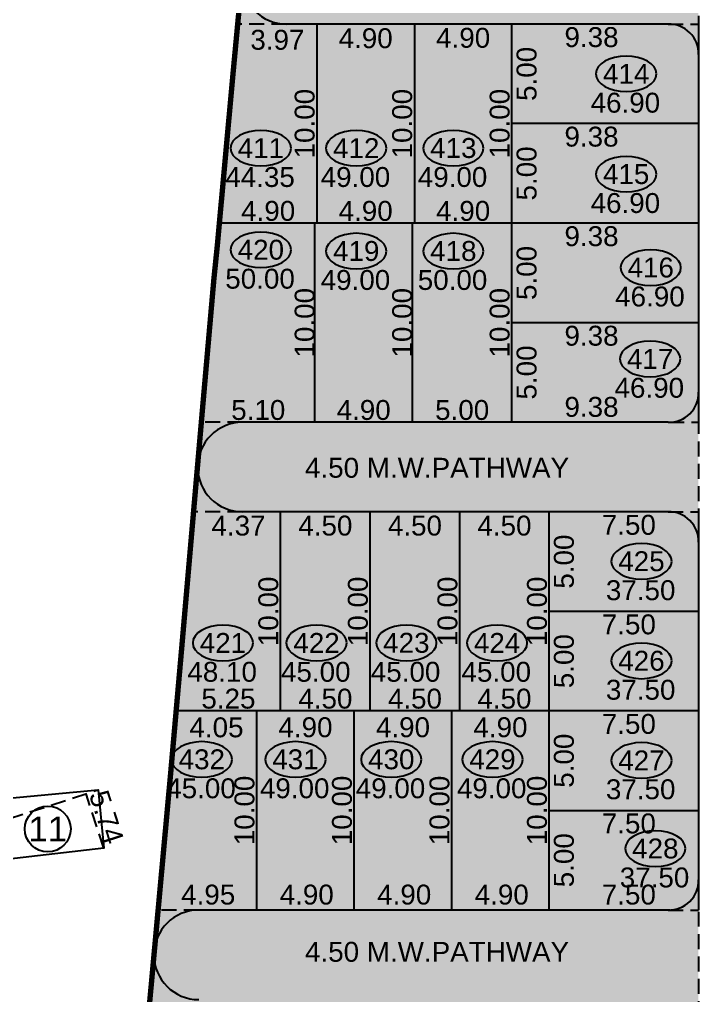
# Model space of a CAD drawing. Header units: millimetres. Extents: x 9625 to 10808, y -1607 to -1252.
# Drawn here: x 10661.51 to 10695.63, y -1523.89 to -1474.87 of the extents above; entities that cross this region are included whole.
import ezdxf

# ---------------------------------------------------------------- set-up
doc = ezdxf.new("R2010")
doc.units = ezdxf.units.MM
doc.header["$LTSCALE"] = 3
doc.header["$MEASUREMENT"] = 0
doc.header["$PDMODE"] = 35
doc.header["$PDSIZE"] = 1
doc.linetypes.add('HIDDEN', pattern=[0.375, 0.25, -0.125])
doc.layers.get('Defpoints').update_dxf_attribs({"linetype": 'HIDDEN'})
for name, color, linetype in [('DIM', 8, 'HIDDEN'), ('DIM1', 8, 'Continuous'), ('PLOT TEXT', 3, 'Continuous'), ('Text', 3, 'Continuous'), ('WALL', 6, 'Continuous')]:
    doc.layers.add(name, color=color, linetype=linetype)
doc.styles.add('ARIAL', font='arial.ttf')
doc.styles.get("Standard").update_dxf_attribs({"font": 'arial.ttf'})
doc.dimstyles.new('ISO-25', dxfattribs={"dimtxt": 1, "dimasz": 1, "dimexe": 0, "dimexo": 0, "dimgap": 0.1, "dimtad": 1, "dimzin": 0, "dimdsep": 46, "dimtxsty": 'Standard', "dimblk": 'NONE', "dimcen": 2.5, "dimse1": 1, "dimse2": 1, "dimclrd": 256, "dimclre": 256, "dimclrt": 3, "dimadec": 0, "dimazin": 0, "dimtfac": 1, "dimtmove": 0, "dimatfit": 3, "dimfxl": 1, "dimarcsym": 0})
doc.dimstyles.get("Standard").update_dxf_attribs({"dimtxt": 1, "dimasz": 0, "dimexe": 0, "dimexo": 0, "dimgap": 0.1, "dimtad": 1, "dimzin": 0, "dimdsep": 46, "dimtxsty": 'Standard', "dimcen": 0, "dimse1": 1, "dimse2": 1, "dimsd1": 1, "dimsd2": 1, "dimclrd": 256, "dimclre": 256, "dimclrt": 3, "dimadec": 0, "dimazin": 0, "dimtfac": 1, "dimtix": 1, "dimtofl": 0, "dimtmove": 2, "dimatfit": 3, "dimfxl": 1, "dimtolj": 1, "dimtzin": 0, "dimlwd": -1, "dimlwe": -1, "dimarcsym": 0})

# ---------------------------------------------------------------- blocks, each defined once
blk = doc.blocks.new('*D1725')
at = {"layer": 'Defpoints', "color": 0}
for p in [(10676.456, -1485.101), (10676.456, -1495.101), (10676.456, -1495.101)]:
    blk.add_point(p, dxfattribs=at)
at = {"layer": 'DIM1', "color": 3, "insert": (10675.846, -1490.101), "char_height": 1, "attachment_point": 5, "rotation": 90}
blk.add_mtext('\\A1;10.00', dxfattribs=at)
blk = doc.blocks.new('*D1715')
at = {"layer": 'Defpoints', "color": 0}
for p in [(10683.231, -1509.601), (10688.131, -1509.601), (10688.131, -1509.601)]:
    blk.add_point(p, dxfattribs=at)
at = {"layer": 'DIM1', "color": 3, "insert": (10685.681, -1510.427), "char_height": 1, "attachment_point": 5}
blk.add_mtext('\\A1;4.90', dxfattribs=at)
blk = doc.blocks.new('*D1714')
at = {"layer": 'Defpoints', "color": 0}
for p in [(10678.331, -1509.601), (10683.231, -1509.601), (10683.231, -1509.601)]:
    blk.add_point(p, dxfattribs=at)
at = {"layer": 'DIM1', "color": 3, "insert": (10680.781, -1510.427), "char_height": 1, "attachment_point": 5}
blk.add_mtext('\\A1;4.90', dxfattribs=at)
blk = doc.blocks.new('*D1713')
at = {"layer": 'Defpoints', "color": 0}
for p in [(10673.431, -1509.601), (10678.331, -1509.601), (10678.331, -1509.601)]:
    blk.add_point(p, dxfattribs=at)
at = {"layer": 'DIM1', "color": 3, "insert": (10675.881, -1510.427), "char_height": 1, "attachment_point": 5}
blk.add_mtext('\\A1;4.90', dxfattribs=at)
blk = doc.blocks.new('*D1712')
at = {"layer": 'Defpoints', "color": 0}
for p in [(10669.386, -1509.601), (10673.431, -1509.601), (10673.431, -1510.986)]:
    blk.add_point(p, dxfattribs=at)
at = {"layer": 'DIM1', "color": 3, "insert": (10671.409, -1510.432), "char_height": 1, "attachment_point": 5}
blk.add_mtext('\\A1;4.05', dxfattribs=at)
blk = doc.blocks.new('*D1711')
at = {"layer": 'Defpoints', "color": 0}
for p in [(10683.631, -1509.601), (10688.131, -1509.601), (10688.131, -1509.601)]:
    blk.add_point(p, dxfattribs=at)
at = {"layer": 'DIM1', "color": 3, "insert": (10685.881, -1508.99), "char_height": 1, "attachment_point": 5}
blk.add_mtext('\\A1;4.50', dxfattribs=at)
blk = doc.blocks.new('*D1710')
at = {"layer": 'Defpoints', "color": 0}
for p in [(10679.131, -1509.601), (10683.631, -1509.601), (10683.631, -1509.601)]:
    blk.add_point(p, dxfattribs=at)
at = {"layer": 'DIM1', "color": 3, "insert": (10681.381, -1508.99), "char_height": 1, "attachment_point": 5}
blk.add_mtext('\\A1;4.50', dxfattribs=at)
blk = doc.blocks.new('*D1709')
at = {"layer": 'Defpoints', "color": 0}
for p in [(10674.631, -1509.601), (10679.131, -1509.601), (10679.131, -1509.601)]:
    blk.add_point(p, dxfattribs=at)
at = {"layer": 'DIM1', "color": 3, "insert": (10676.881, -1508.99), "char_height": 1, "attachment_point": 5}
blk.add_mtext('\\A1;4.50', dxfattribs=at)
blk = doc.blocks.new('*D1708')
at = {"layer": 'Defpoints', "color": 0}
for p in [(10669.386, -1509.601), (10674.631, -1509.601), (10674.631, -1509.601)]:
    blk.add_point(p, dxfattribs=at)
at = {"layer": 'DIM1', "color": 3, "insert": (10672.009, -1508.99), "char_height": 1, "attachment_point": 5}
blk.add_mtext('\\A1;5.25', dxfattribs=at)
blk = doc.blocks.new('*D1698')
at = {"layer": 'Defpoints', "color": 0}
for p in [(10686.256, -1485.101), (10686.256, -1485.101), (10686.256, -1495.101)]:
    blk.add_point(p, dxfattribs=at)
at = {"layer": 'DIM1', "color": 3, "insert": (10685.646, -1490.101), "char_height": 1, "attachment_point": 5, "rotation": 90}
blk.add_mtext('\\A1;10.00', dxfattribs=at)
blk = doc.blocks.new('*D1697')
at = {"layer": 'Defpoints', "color": 0}
for p in [(10686.256, -1475.101), (10686.256, -1475.101), (10686.256, -1485.101)]:
    blk.add_point(p, dxfattribs=at)
at = {"layer": 'DIM1', "color": 3, "insert": (10685.646, -1480.101), "char_height": 1, "attachment_point": 5, "rotation": 90}
blk.add_mtext('\\A1;10.00', dxfattribs=at)
blk = doc.blocks.new('*D1696')
at = {"layer": 'Defpoints', "color": 0}
for p in [(10681.356, -1475.101), (10686.256, -1475.101), (10686.256, -1475.101)]:
    blk.add_point(p, dxfattribs=at)
at = {"layer": 'DIM1', "color": 3, "insert": (10683.806, -1475.795), "char_height": 1, "attachment_point": 5}
blk.add_mtext('\\A1;4.90', dxfattribs=at)
blk = doc.blocks.new('*D1695')
at = {"layer": 'Defpoints', "color": 0}
for p in [(10676.456, -1475.101), (10681.356, -1475.101), (10681.356, -1475.101)]:
    blk.add_point(p, dxfattribs=at)
at = {"layer": 'DIM1', "color": 3, "insert": (10678.906, -1475.815), "char_height": 1, "attachment_point": 5}
blk.add_mtext('\\A1;4.90', dxfattribs=at)
blk = doc.blocks.new('*D1694')
at = {"layer": 'Defpoints', "color": 0}
for p in [(10672.484, -1475.101), (10676.456, -1475.101), (10676.456, -1475.101)]:
    blk.add_point(p, dxfattribs=at)
at = {"layer": 'DIM1', "color": 3, "insert": (10674.47, -1475.894), "char_height": 1, "attachment_point": 5}
blk.add_mtext('\\A1;3.97', dxfattribs=at)
blk = doc.blocks.new('*D1693')
at = {"layer": 'Defpoints', "color": 0}
for p in [(10670.662, -1495.101), (10676.356, -1495.101), (10676.356, -1495.101)]:
    blk.add_point(p, dxfattribs=at)
at = {"layer": 'DIM1', "color": 3, "insert": (10673.509, -1494.49), "char_height": 1, "attachment_point": 5}
blk.add_mtext('\\A1;5.10', dxfattribs=at)
blk = doc.blocks.new('*D1921')
at = {"layer": 'Defpoints', "color": 0}
for p in [(10676.356, -1495.101), (10681.256, -1495.101), (10681.256, -1495.101)]:
    blk.add_point(p, dxfattribs=at)
at = {"layer": 'DIM1', "color": 3, "insert": (10678.806, -1494.49), "char_height": 1, "attachment_point": 5}
blk.add_mtext('\\A1;4.90', dxfattribs=at)
blk = doc.blocks.new('*D1692')
at = {"layer": 'Defpoints', "color": 0}
for p in [(10681.256, -1495.101), (10686.256, -1495.101), (10686.256, -1495.101)]:
    blk.add_point(p, dxfattribs=at)
at = {"layer": 'DIM1', "color": 3, "insert": (10683.756, -1494.49), "char_height": 1, "attachment_point": 5}
blk.add_mtext('\\A1;5.00', dxfattribs=at)
blk = doc.blocks.new('*D1655')
at = {"layer": 'Defpoints', "color": 0}
for p in [(10671.556, -1485.101), (10676.456, -1485.101), (10676.456, -1485.101)]:
    blk.add_point(p, dxfattribs=at)
at = {"layer": 'DIM1', "color": 3, "insert": (10674.006, -1484.49), "char_height": 1, "attachment_point": 5}
blk.add_mtext('\\A1;4.90', dxfattribs=at)
blk = doc.blocks.new('*D1654')
at = {"layer": 'Defpoints', "color": 0}
for p in [(10676.456, -1485.101), (10681.356, -1485.101), (10681.356, -1485.101)]:
    blk.add_point(p, dxfattribs=at)
at = {"layer": 'DIM1', "color": 3, "insert": (10678.906, -1484.49), "char_height": 1, "attachment_point": 5}
blk.add_mtext('\\A1;4.90', dxfattribs=at)
blk = doc.blocks.new('*D1653')
at = {"layer": 'Defpoints', "color": 0}
for p in [(10676.456, -1475.101), (10676.456, -1475.101), (10676.456, -1485.101)]:
    blk.add_point(p, dxfattribs=at)
at = {"layer": 'DIM1', "color": 3, "insert": (10675.846, -1480.101), "char_height": 1, "attachment_point": 5, "rotation": 90}
blk.add_mtext('\\A1;10.00', dxfattribs=at)
blk = doc.blocks.new('*D1652')
at = {"layer": 'Defpoints', "color": 0}
for p in [(10681.356, -1485.101), (10681.356, -1495.101), (10681.356, -1495.101)]:
    blk.add_point(p, dxfattribs=at)
at = {"layer": 'DIM1', "color": 3, "insert": (10680.746, -1490.101), "char_height": 1, "attachment_point": 5, "rotation": 90}
blk.add_mtext('\\A1;10.00', dxfattribs=at)
blk = doc.blocks.new('*D1651')
at = {"layer": 'Defpoints', "color": 0}
for p in [(10681.356, -1475.101), (10681.356, -1475.101), (10681.356, -1485.101)]:
    blk.add_point(p, dxfattribs=at)
at = {"layer": 'DIM1', "color": 3, "insert": (10680.746, -1480.101), "char_height": 1, "attachment_point": 5, "rotation": 90}
blk.add_mtext('\\A1;10.00', dxfattribs=at)
blk = doc.blocks.new('*D1650')
at = {"layer": 'Defpoints', "color": 0}
for p in [(10686.256, -1485.101), (10686.256, -1485.101), (10686.256, -1490.101)]:
    blk.add_point(p, dxfattribs=at)
at = {"layer": 'DIM1', "color": 3, "insert": (10686.999, -1487.601), "char_height": 1, "attachment_point": 5, "rotation": 90}
blk.add_mtext('\\A1;5.00', dxfattribs=at)
blk = doc.blocks.new('*D1649')
at = {"layer": 'Defpoints', "color": 0}
for p in [(10686.256, -1475.101), (10686.256, -1475.101), (10686.256, -1480.101)]:
    blk.add_point(p, dxfattribs=at)
at = {"layer": 'DIM1', "color": 3, "insert": (10686.999, -1477.601), "char_height": 1, "attachment_point": 5, "rotation": 90}
blk.add_mtext('\\A1;5.00', dxfattribs=at)
blk = doc.blocks.new('*D1648')
at = {"layer": 'Defpoints', "color": 0}
for p in [(10670.266, -1499.601), (10674.631, -1499.601), (10674.631, -1499.601)]:
    blk.add_point(p, dxfattribs=at)
at = {"layer": 'DIM1', "color": 3, "insert": (10672.516, -1500.298), "char_height": 1, "attachment_point": 5}
blk.add_mtext('\\A1;4.37', dxfattribs=at)
blk = doc.blocks.new('*D1647')
at = {"layer": 'Defpoints', "color": 0}
for p in [(10674.631, -1499.601), (10674.631, -1499.601), (10674.631, -1509.601)]:
    blk.add_point(p, dxfattribs=at)
at = {"layer": 'DIM1', "color": 3, "insert": (10674.021, -1504.601), "char_height": 1, "attachment_point": 5, "rotation": 90}
blk.add_mtext('\\A1;10.00', dxfattribs=at)
blk = doc.blocks.new('*D1646')
at = {"layer": 'Defpoints', "color": 0}
for p in [(10674.631, -1499.601), (10679.131, -1499.601), (10679.131, -1499.601)]:
    blk.add_point(p, dxfattribs=at)
at = {"layer": 'DIM1', "color": 3, "insert": (10676.881, -1500.298), "char_height": 1, "attachment_point": 5}
blk.add_mtext('\\A1;4.50', dxfattribs=at)
blk = doc.blocks.new('*D1645')
at = {"layer": 'Defpoints', "color": 0}
for p in [(10679.131, -1499.601), (10679.131, -1499.601), (10679.131, -1509.601)]:
    blk.add_point(p, dxfattribs=at)
at = {"layer": 'DIM1', "color": 3, "insert": (10678.521, -1504.601), "char_height": 1, "attachment_point": 5, "rotation": 90}
blk.add_mtext('\\A1;10.00', dxfattribs=at)
blk = doc.blocks.new('*D1644')
at = {"layer": 'Defpoints', "color": 0}
for p in [(10679.131, -1499.601), (10683.631, -1499.601), (10683.631, -1499.601)]:
    blk.add_point(p, dxfattribs=at)
at = {"layer": 'DIM1', "color": 3, "insert": (10681.381, -1500.298), "char_height": 1, "attachment_point": 5}
blk.add_mtext('\\A1;4.50', dxfattribs=at)
blk = doc.blocks.new('*D1643')
at = {"layer": 'Defpoints', "color": 0}
for p in [(10683.631, -1499.601), (10683.631, -1499.601), (10683.631, -1509.601)]:
    blk.add_point(p, dxfattribs=at)
at = {"layer": 'DIM1', "color": 3, "insert": (10683.021, -1504.601), "char_height": 1, "attachment_point": 5, "rotation": 90}
blk.add_mtext('\\A1;10.00', dxfattribs=at)
blk = doc.blocks.new('*D1642')
at = {"layer": 'Defpoints', "color": 0}
for p in [(10683.631, -1499.601), (10688.131, -1499.601), (10688.131, -1499.601)]:
    blk.add_point(p, dxfattribs=at)
at = {"layer": 'DIM1', "color": 3, "insert": (10685.881, -1500.298), "char_height": 1, "attachment_point": 5}
blk.add_mtext('\\A1;4.50', dxfattribs=at)
blk = doc.blocks.new('*D1641')
at = {"layer": 'Defpoints', "color": 0}
for p in [(10668.481, -1519.601), (10673.431, -1519.601), (10673.431, -1519.601)]:
    blk.add_point(p, dxfattribs=at)
at = {"layer": 'DIM1', "color": 3, "insert": (10670.994, -1518.834), "char_height": 1, "attachment_point": 5}
blk.add_mtext('\\A1;4.95', dxfattribs=at)
blk = doc.blocks.new('*D1640')
at = {"layer": 'Defpoints', "color": 0}
for p in [(10673.431, -1509.601), (10673.431, -1509.601), (10673.431, -1519.601)]:
    blk.add_point(p, dxfattribs=at)
at = {"layer": 'DIM1', "color": 3, "insert": (10672.821, -1514.601), "char_height": 1, "attachment_point": 5, "rotation": 90}
blk.add_mtext('\\A1;10.00', dxfattribs=at)
blk = doc.blocks.new('*D1639')
at = {"layer": 'Defpoints', "color": 0}
for p in [(10673.431, -1519.601), (10678.331, -1519.601), (10678.331, -1519.601)]:
    blk.add_point(p, dxfattribs=at)
at = {"layer": 'DIM1', "color": 3, "insert": (10675.944, -1518.834), "char_height": 1, "attachment_point": 5}
blk.add_mtext('\\A1;4.90', dxfattribs=at)
blk = doc.blocks.new('*D1638')
at = {"layer": 'Defpoints', "color": 0}
for p in [(10678.331, -1509.601), (10678.331, -1509.601), (10678.331, -1519.601)]:
    blk.add_point(p, dxfattribs=at)
at = {"layer": 'DIM1', "color": 3, "insert": (10677.721, -1514.601), "char_height": 1, "attachment_point": 5, "rotation": 90}
blk.add_mtext('\\A1;10.00', dxfattribs=at)
blk = doc.blocks.new('*D1637')
at = {"layer": 'Defpoints', "color": 0}
for p in [(10678.331, -1519.601), (10683.231, -1519.601), (10683.231, -1519.601)]:
    blk.add_point(p, dxfattribs=at)
at = {"layer": 'DIM1', "color": 3, "insert": (10680.844, -1518.834), "char_height": 1, "attachment_point": 5}
blk.add_mtext('\\A1;4.90', dxfattribs=at)
blk = doc.blocks.new('*D1636')
at = {"layer": 'Defpoints', "color": 0}
for p in [(10683.231, -1509.601), (10683.231, -1509.601), (10683.231, -1519.601)]:
    blk.add_point(p, dxfattribs=at)
at = {"layer": 'DIM1', "color": 3, "insert": (10682.621, -1514.601), "char_height": 1, "attachment_point": 5, "rotation": 90}
blk.add_mtext('\\A1;10.00', dxfattribs=at)
blk = doc.blocks.new('*D1635')
at = {"layer": 'Defpoints', "color": 0}
for p in [(10683.231, -1519.601), (10688.131, -1519.601), (10688.131, -1519.601)]:
    blk.add_point(p, dxfattribs=at)
at = {"layer": 'DIM1', "color": 3, "insert": (10685.744, -1518.834), "char_height": 1, "attachment_point": 5}
blk.add_mtext('\\A1;4.90', dxfattribs=at)
blk = doc.blocks.new('*D1599')
at = {"layer": 'Defpoints', "color": 0}
for p in [(10680.494, -1522.318), (10684.494, -1522.318), (10684.494, -1522.318)]:
    blk.add_point(p, dxfattribs=at)
at = {"layer": 'DIM1', "color": 3, "insert": (10682.494, -1521.708), "char_height": 1, "attachment_point": 5}
blk.add_mtext('\\A1;4.50 M.W.PATHWAY', dxfattribs=at)
blk = doc.blocks.new('*D1598')
at = {"layer": 'Defpoints', "color": 0}
for p in [(10680.494, -1498.005), (10684.494, -1498.005), (10684.494, -1498.005)]:
    blk.add_point(p, dxfattribs=at)
at = {"layer": 'DIM1', "color": 3, "insert": (10682.494, -1497.394), "char_height": 1, "attachment_point": 5}
blk.add_mtext('\\A1;4.50 M.W.PATHWAY', dxfattribs=at)
blk = doc.blocks.new('*D1314')
at = {"layer": 'Defpoints', "color": 0}
for p in [(10688.131, -1509.601), (10688.131, -1509.601), (10688.131, -1519.601)]:
    blk.add_point(p, dxfattribs=at)
at = {"layer": 'DIM1', "color": 3, "insert": (10687.521, -1514.601), "char_height": 1, "attachment_point": 5, "rotation": 90}
blk.add_mtext('\\A1;10.00', dxfattribs=at)
blk = doc.blocks.new('*D1313')
at = {"layer": 'Defpoints', "color": 0}
for p in [(10688.131, -1499.601), (10688.131, -1499.601), (10688.131, -1509.601)]:
    blk.add_point(p, dxfattribs=at)
at = {"layer": 'DIM1', "color": 3, "insert": (10687.521, -1504.601), "char_height": 1, "attachment_point": 5, "rotation": 90}
blk.add_mtext('\\A1;10.00', dxfattribs=at)
blk = doc.blocks.new('*D1312')
at = {"layer": 'Defpoints', "color": 0}
for p in [(10688.131, -1514.601), (10688.131, -1514.601), (10688.131, -1519.601)]:
    blk.add_point(p, dxfattribs=at)
at = {"layer": 'DIM1', "color": 3, "insert": (10688.874, -1517.101), "char_height": 1, "attachment_point": 5, "rotation": 90}
blk.add_mtext('\\A1;5.00', dxfattribs=at)
blk = doc.blocks.new('*D1311')
at = {"layer": 'Defpoints', "color": 0}
for p in [(10688.131, -1509.601), (10688.131, -1509.601), (10688.131, -1514.601)]:
    blk.add_point(p, dxfattribs=at)
at = {"layer": 'DIM1', "color": 3, "insert": (10688.874, -1512.101), "char_height": 1, "attachment_point": 5, "rotation": 90}
blk.add_mtext('\\A1;5.00', dxfattribs=at)
blk = doc.blocks.new('*D1310')
at = {"layer": 'Defpoints', "color": 0}
for p in [(10688.131, -1519.601), (10695.631, -1519.601), (10695.631, -1519.601)]:
    blk.add_point(p, dxfattribs=at)
at = {"layer": 'DIM1', "color": 3, "insert": (10692.131, -1518.834), "char_height": 1, "attachment_point": 5}
blk.add_mtext('\\A1;7.50', dxfattribs=at)
blk = doc.blocks.new('*D1309')
at = {"layer": 'Defpoints', "color": 0}
for p in [(10688.131, -1514.601), (10695.631, -1514.601), (10695.631, -1514.601)]:
    blk.add_point(p, dxfattribs=at)
at = {"layer": 'DIM1', "color": 3, "insert": (10692.131, -1515.26), "char_height": 1, "attachment_point": 5}
blk.add_mtext('\\A1;7.50', dxfattribs=at)
blk = doc.blocks.new('*D1308')
at = {"layer": 'Defpoints', "color": 0}
for p in [(10688.131, -1509.601), (10695.631, -1509.601), (10695.631, -1509.601)]:
    blk.add_point(p, dxfattribs=at)
at = {"layer": 'DIM1', "color": 3, "insert": (10692.131, -1510.26), "char_height": 1, "attachment_point": 5}
blk.add_mtext('\\A1;7.50', dxfattribs=at)
blk = doc.blocks.new('*D1307')
at = {"layer": 'Defpoints', "color": 0}
for p in [(10688.131, -1504.601), (10695.631, -1504.601), (10695.631, -1504.601)]:
    blk.add_point(p, dxfattribs=at)
at = {"layer": 'DIM1', "color": 3, "insert": (10692.131, -1505.26), "char_height": 1, "attachment_point": 5}
blk.add_mtext('\\A1;7.50', dxfattribs=at)
blk = doc.blocks.new('*D1306')
at = {"layer": 'Defpoints', "color": 0}
for p in [(10688.131, -1504.601), (10688.131, -1504.601), (10688.131, -1509.601)]:
    blk.add_point(p, dxfattribs=at)
at = {"layer": 'DIM1', "color": 3, "insert": (10688.874, -1507.101), "char_height": 1, "attachment_point": 5, "rotation": 90}
blk.add_mtext('\\A1;5.00', dxfattribs=at)
blk = doc.blocks.new('*D1305')
at = {"layer": 'Defpoints', "color": 0}
for p in [(10688.131, -1499.601), (10688.131, -1499.601), (10688.131, -1504.601)]:
    blk.add_point(p, dxfattribs=at)
at = {"layer": 'DIM1', "color": 3, "insert": (10688.874, -1502.101), "char_height": 1, "attachment_point": 5, "rotation": 90}
blk.add_mtext('\\A1;5.00', dxfattribs=at)
blk = doc.blocks.new('*D1304')
at = {"layer": 'Defpoints', "color": 0}
for p in [(10688.131, -1499.601), (10695.631, -1499.601), (10695.631, -1499.601)]:
    blk.add_point(p, dxfattribs=at)
at = {"layer": 'DIM1', "color": 3, "insert": (10692.131, -1500.26), "char_height": 1, "attachment_point": 5}
blk.add_mtext('\\A1;7.50', dxfattribs=at)
blk = doc.blocks.new('*D1303')
at = {"layer": 'Defpoints', "color": 0}
for p in [(10681.356, -1485.101), (10686.256, -1485.101), (10686.256, -1485.101)]:
    blk.add_point(p, dxfattribs=at)
at = {"layer": 'DIM1', "color": 3, "insert": (10683.806, -1484.49), "char_height": 1, "attachment_point": 5}
blk.add_mtext('\\A1;4.90', dxfattribs=at)
blk = doc.blocks.new('*D1302')
at = {"layer": 'Defpoints', "color": 0}
for p in [(10686.256, -1490.101), (10686.256, -1490.101), (10686.256, -1495.101)]:
    blk.add_point(p, dxfattribs=at)
at = {"layer": 'DIM1', "color": 3, "insert": (10686.999, -1492.601), "char_height": 1, "attachment_point": 5, "rotation": 90}
blk.add_mtext('\\A1;5.00', dxfattribs=at)
blk = doc.blocks.new('*D1301')
at = {"layer": 'Defpoints', "color": 0}
for p in [(10686.256, -1495.101), (10695.631, -1495.101), (10695.631, -1495.101)]:
    blk.add_point(p, dxfattribs=at)
at = {"layer": 'DIM1', "color": 3, "insert": (10690.256, -1494.334), "char_height": 1, "attachment_point": 5}
blk.add_mtext('\\A1;9.38', dxfattribs=at)
blk = doc.blocks.new('*D1300')
at = {"layer": 'Defpoints', "color": 0}
for p in [(10686.256, -1490.101), (10695.631, -1490.101), (10695.631, -1490.101)]:
    blk.add_point(p, dxfattribs=at)
at = {"layer": 'DIM1', "color": 3, "insert": (10690.256, -1490.76), "char_height": 1, "attachment_point": 5}
blk.add_mtext('\\A1;9.38', dxfattribs=at)
blk = doc.blocks.new('*D1299')
at = {"layer": 'Defpoints', "color": 0}
for p in [(10686.256, -1485.101), (10695.631, -1485.101), (10695.631, -1485.101)]:
    blk.add_point(p, dxfattribs=at)
at = {"layer": 'DIM1', "color": 3, "insert": (10690.256, -1485.76), "char_height": 1, "attachment_point": 5}
blk.add_mtext('\\A1;9.38', dxfattribs=at)
blk = doc.blocks.new('*D1298')
at = {"layer": 'Defpoints', "color": 0}
for p in [(10686.256, -1480.101), (10695.631, -1480.101), (10695.631, -1480.101)]:
    blk.add_point(p, dxfattribs=at)
at = {"layer": 'DIM1', "color": 3, "insert": (10690.256, -1480.76), "char_height": 1, "attachment_point": 5}
blk.add_mtext('\\A1;9.38', dxfattribs=at)
blk = doc.blocks.new('*D1297')
at = {"layer": 'Defpoints', "color": 0}
for p in [(10686.256, -1480.101), (10686.256, -1480.101), (10686.256, -1485.101)]:
    blk.add_point(p, dxfattribs=at)
at = {"layer": 'DIM1', "color": 3, "insert": (10686.999, -1482.601), "char_height": 1, "attachment_point": 5, "rotation": 90}
blk.add_mtext('\\A1;5.00', dxfattribs=at)
blk = doc.blocks.new('*D1296')
at = {"layer": 'Defpoints', "color": 0}
for p in [(10686.256, -1475.101), (10695.631, -1475.101), (10695.631, -1475.101)]:
    blk.add_point(p, dxfattribs=at)
at = {"layer": 'DIM1', "color": 3, "insert": (10690.256, -1475.76), "char_height": 1, "attachment_point": 5}
blk.add_mtext('\\A1;9.38', dxfattribs=at)
blk = doc.blocks.new('*D459')
at = {"layer": 'Defpoints', "color": 0}
for p in [(10664.859, -1513.759), (10664.859, -1513.759), (10665.743, -1516.488)]:
    blk.add_point(p, dxfattribs=at)
at = {"layer": 'DIM', "lineweight": -2}
blk.add_line((10665.743, -1516.488), (10664.859, -1513.759), dxfattribs=at)
at = {"layer": 'DIM', "color": 3, "insert": (10665.88, -1514.936), "char_height": 1, "attachment_point": 5, "rotation": 287.9672}
blk.add_mtext('5.74', dxfattribs=at)
blk = doc.blocks.new('_None')
blk = doc.blocks.new('*D458')
at = {"layer": 'Defpoints', "color": 0}
for p in [(10665.466, -1513.562), (10665.466, -1513.562), (10652.403, -1517.799)]:
    blk.add_point(p, dxfattribs=at)
at = {"layer": 'DIM', "lineweight": -2}
blk.add_line((10652.403, -1517.799), (10665.466, -1513.562), dxfattribs=at)
at = {"layer": 'DIM', "color": 3, "insert": (10658.749, -1515.108), "char_height": 1, "attachment_point": 5, "rotation": 17.9672}
blk.add_mtext('27.47', dxfattribs=at)

msp = doc.modelspace()

# ---------------------------------------------------------------- hatches: boundary and pattern name
at = {"layer": 'DIM', "ltscale": 0.05}
h = msp.add_hatch(dxfattribs=at)
h.set_pattern_fill('DOTS', color=252, scale=10)
h.set_pattern_definition([(0, (2008.3693, -194.03515), (0.3125, 0.625), [0, -0.625])])
h.paths.add_polyline_path([(10675.5189, -1425.1876), (10695.6314, -1425.1876), (10695.6314, -1578.8529), (10691.8948, -1579.4662), (10680.6314, -1581.7318), (10663.8552, -1585.1336), (10662.329, -1585.363), (10662.4854, -1583.9541), (10663.0006, -1579.3129), (10663.7916, -1570.6908), (10665.9407, -1547.2548), (10665.9407, -1547.2548), (10667.1363, -1534.2711), (10669.1114, -1512.7212), (10671.3007, -1487.8493), (10672.2539, -1477.5943), (10673.8276, -1460.5477), (10675.5189, -1446.5337)])

# ---------------------------------------------------------------- linework, layer by layer
at = {"layer": 'DIM'}
for p, q in [((10674.9322, -1475.1009), (10672.4841, -1475.1009)), ((10672.7144, -1495.1009), (10670.6624, -1495.1009)), ((10672.7144, -1499.6009), (10670.2663, -1499.6009)), ((10670.5165, -1519.6009), (10668.4809, -1519.6009))]:
    msp.add_line(p, q, dxfattribs=at)
at = {"layer": 'DIM', "color": 6}
for p, q in [((10694.1114, -1475.1009), (10695.6314, -1475.1009)), ((10694.1114, -1495.1009), (10694.2075, -1495.1009)), ((10694.1114, -1499.6009), (10695.6314, -1499.6009)), ((10694.1114, -1519.6009), (10695.6314, -1519.6009))]:
    msp.add_line(p, q, dxfattribs=at)
at = {"layer": 'DIM'}
msp.add_lwpolyline([(10675.5189, -1425.1876), (10695.6314, -1425.1876), (10695.6314, -1578.8529), (10691.8948, -1579.4662), (10680.6314, -1581.7318), (10663.8552, -1585.1336), (10662.329, -1585.363), (10662.4854, -1583.9541), (10663.0006, -1579.3129), (10663.7916, -1570.6908), (10665.9407, -1547.2548), (10665.9407, -1547.2548), (10667.1363, -1534.2711), (10669.1114, -1512.7212), (10671.3007, -1487.8493), (10672.2539, -1477.5943), (10673.8276, -1460.5477), (10675.5189, -1446.5337)], close=True, dxfattribs=at)
at = {"layer": 'PLOT TEXT', "extrusion": (0, 0, -1)}
for centre in [(10691.9962, -1477.5983), (10673.6381, -1481.3308), (10678.4324, -1481.3308), (10683.3118, -1481.3308), (10691.9962, -1482.639), (10673.6381, -1486.4398), (10678.4324, -1486.5032), (10683.3118, -1486.5032), (10693.2316, -1487.3336), (10693.2, -1491.919), (10692.7658, -1502.087), (10671.7334, -1506.1863), (10676.4375, -1506.1863), (10680.9516, -1506.1863), (10685.5093, -1506.1863), (10692.7658, -1507.087), (10670.6708, -1512.0382), (10675.3782, -1512.0382), (10680.1932, -1512.0382), (10685.2787, -1512.0382), (10692.7658, -1512.087), (10693.4627, -1516.5168)]:
    msp.add_ellipse(centre, major_axis=(1.5203, 0), ratio=0.5882805, dxfattribs=at)
at = {"layer": 'Text', "linetype": 'Continuous'}
msp.add_circle((10662.9308, -1515.5301), 1.1515, dxfattribs=at)
at = {"layer": 'WALL', "lineweight": 25}
for p, q in [((10694.2075, -1475.1009), (10674.9322, -1475.1009)), ((10676.4562, -1475.1009), (10676.4562, -1485.1009)), ((10681.3562, -1475.1009), (10681.3562, -1485.1009)), ((10686.2562, -1495.1009), (10686.2562, -1475.1009)), ((10695.6314, -1475.1009), (10695.6314, -1495.1009)), ((10695.6314, -1480.1009), (10686.2562, -1480.1009)), ((10695.6314, -1485.1009), (10671.5562, -1485.1009)), ((10676.3562, -1495.1009), (10676.3562, -1485.1009)), ((10681.2562, -1495.1009), (10681.2562, -1485.1009)), ((10695.6314, -1490.1009), (10686.2562, -1490.1009)), ((10694.1114, -1495.1009), (10672.7144, -1495.1009)), ((10694.2075, -1499.6009), (10672.7144, -1499.6009)), ((10674.6314, -1509.6009), (10674.6314, -1499.6009)), ((10679.1314, -1509.6009), (10679.1314, -1499.6009)), ((10683.6314, -1509.6009), (10683.6314, -1499.6009)), ((10688.1314, -1519.6009), (10688.1314, -1499.6009)), ((10688.1314, -1519.6009), (10688.1314, -1499.6009)), ((10695.6314, -1499.6009), (10695.6314, -1519.6009)), ((10695.6314, -1504.6009), (10688.1314, -1504.6009)), ((10695.6314, -1509.6009), (10669.3861, -1509.6009)), ((10673.4314, -1519.6009), (10673.4314, -1509.6009)), ((10678.3314, -1519.6009), (10678.3314, -1509.6009)), ((10683.2314, -1519.6009), (10683.2314, -1509.6009)), ((10688.1314, -1514.6009), (10695.6314, -1514.6009)), ((10694.2075, -1519.6009), (10670.5165, -1519.6009))]:
    msp.add_line(p, q, dxfattribs=at)
at = {"layer": 'WALL', "linetype": 'HIDDEN', "lineweight": 25}
msp.add_line((10694.1594, -1495.1017), (10695.6314, -1495.1017), dxfattribs=at)
at = {"layer": 'WALL', "color": 5, "linetype": 'Continuous', "lineweight": 70}
msp.add_lwpolyline([(10667.1363, -1534.2711), (10669.1114, -1512.7212), (10669.6961, -1506.079), (10670.7134, -1494.5213), (10671.3007, -1487.8493), (10671.4591, -1486.2194), (10672.2539, -1477.5943), (10672.8617, -1471.0103), (10673.8276, -1460.5477), (10675.5189, -1446.5337), (10663.8547, -1449.8439), (10655.4524, -1452.3754)], dxfattribs=at)
at = {"layer": 'WALL'}
msp.add_lwpolyline([(10660.2508, -1514.0566), (10665.4663, -1513.5624), (10665.7435, -1516.4877), (10656.314, -1517.5874)], dxfattribs=at)
at = {"layer": 'WALL', "lineweight": 25}
for centre, radius, start, end in [((10674.9322, -1472.8509), 2.25, 90, 270), ((10694.1594, -1476.5729), 1.4727, 358.12944, 91.87056), ((10694.1594, -1493.629), 1.4727, 268.12944, 1.87056), ((10672.7144, -1497.3509), 2.25, 90, 270), ((10694.1594, -1501.0729), 1.4727, 358.12944, 91.87056), ((10694.1594, -1518.129), 1.4727, 268.12944, 1.87056), ((10670.5165, -1521.8509), 2.25, 90, 270)]:
    msp.add_arc(centre, radius, start, end, dxfattribs=at)

# ---------------------------------------------------------------- texts
at = {"layer": 'PLOT TEXT', "linetype": 'Continuous', "char_height": 1, "attachment_point": 5, "style": 'ARIAL'}
for s, insert in [('\\A1;414', (10691.9962, -1477.5983)), ('\\A1;46.90', (10691.9568, -1479.0546)), ('\\A1;411', (10673.6381, -1481.3308)), ('\\A1;412', (10678.4324, -1481.3308)), ('\\A1;413', (10683.3118, -1481.3308)), ('\\A1;44.35', (10673.5988, -1482.7871)), ('\\A1;49.00', (10678.393, -1482.7871)), ('\\A1;49.00', (10683.2724, -1482.7871)), ('\\A1;415', (10691.9962, -1482.639)), ('\\A1;46.90', (10691.9568, -1484.0952)), ('\\A1;420', (10673.6381, -1486.4398)), ('\\A1;419', (10678.4324, -1486.5032)), ('\\A1;418', (10683.3118, -1486.5032)), ('\\A1;416', (10693.2316, -1487.3336)), ('\\A1;50.00', (10673.5988, -1487.8961)), ('\\A1;49.00', (10678.393, -1487.9595)), ('\\A1;50.00', (10683.2724, -1487.9595)), ('\\A1;46.90', (10693.1923, -1488.7899)), ('\\A1;417', (10693.2, -1491.919)), ('\\A1;46.90', (10693.1606, -1493.3753)), ('\\A1;425', (10692.7658, -1502.087)), ('\\A1;37.50', (10692.7264, -1503.5433)), ('\\A1;421', (10671.7334, -1506.1863)), ('\\A1;422', (10676.4375, -1506.1863)), ('\\A1;423', (10680.9516, -1506.1863)), ('\\A1;424', (10685.5093, -1506.1863)), ('\\A1;426', (10692.7658, -1507.087)), ('\\A1;48.10', (10671.694, -1507.6426)), ('\\A1;45.00', (10676.3982, -1507.6426)), ('\\A1;45.00', (10680.9123, -1507.6426)), ('\\A1;45.00', (10685.4699, -1507.6426)), ('\\A1;37.50', (10692.7264, -1508.5433)), ('\\A1;432', (10670.6708, -1512.0382)), ('\\A1;431', (10675.3782, -1512.0382)), ('\\A1;430', (10680.1932, -1512.0382)), ('\\A1;429', (10685.2787, -1512.0382)), ('\\A1;427', (10692.7658, -1512.087)), ('\\A1;45.00', (10670.6315, -1513.4944)), ('\\A1;49.00', (10675.3388, -1513.4944)), ('\\A1;49.00', (10680.1538, -1513.4944)), ('\\A1;49.00', (10685.2393, -1513.4944)), ('\\A1;37.50', (10692.7264, -1513.5433)), ('\\A1;428', (10693.4627, -1516.5168)), ('\\A1;37.50', (10693.4233, -1517.9731))]:
    msp.add_mtext(s, dxfattribs=dict(at, insert=insert))
at = {"layer": 'Text', "linetype": 'Continuous', "insert": (10662.9308, -1515.5301), "char_height": 1.25, "attachment_point": 5, "style": 'ARIAL'}
msp.add_mtext('\\A1;11', dxfattribs=at)

# ---------------------------------------------------------------- dimensions: what is measured, and where the dimension line sits
at = {"layer": 'DIM'}
for p1, p2, picture, middle in [((10652.4029, -1517.7988), (10665.4663, -1513.5624), '*D458', (10658.7489, -1515.1079)), ((10665.7435, -1516.4877), (10664.8587, -1513.7595), '*D459', (10665.8799, -1514.9359))]:
    dim = msp.add_aligned_dim(p1=p1, p2=p2, distance=0, dimstyle='ISO-25', override={"dimlfac": 2}, dxfattribs=at)
    dim.commit()
    dim.dimension.update_dxf_attribs({"geometry": picture, "text_midpoint": middle})
at = {"layer": 'DIM1'}
for base, p1, p2, angle, picture, middle in [((10676.4562, -1475.1009), (10672.4841, -1475.1009), (10676.4562, -1475.1009), 0, '*D1694', (10674.4701, -1475.894)), ((10681.3562, -1475.1009), (10676.4562, -1475.1009), (10681.3562, -1475.1009), 0, '*D1695', (10678.9062, -1475.8148)), ((10686.2562, -1475.1009), (10681.3562, -1475.1009), (10686.2562, -1475.1009), 0, '*D1696', (10683.8062, -1475.795)), ((10686.2562, -1475.1009), (10686.2562, -1480.1009), (10686.2562, -1475.1009), 90, '*D1649', (10686.9985, -1477.6009)), ((10695.6314, -1475.1009), (10686.2562, -1475.1009), (10695.6314, -1475.1009), 0, '*D1296', (10690.2562, -1475.7598)), ((10695.6314, -1480.1009), (10686.2562, -1480.1009), (10695.6314, -1480.1009), 0, '*D1298', (10690.2562, -1480.7598)), ((10686.2562, -1480.1009), (10686.2562, -1485.1009), (10686.2562, -1480.1009), 90, '*D1297', (10686.9985, -1482.6009)), ((10686.2562, -1485.1009), (10686.2562, -1490.1009), (10686.2562, -1485.1009), 90, '*D1650', (10686.9985, -1487.6009)), ((10695.6314, -1485.1009), (10686.2562, -1485.1009), (10695.6314, -1485.1009), 0, '*D1299', (10690.2562, -1485.7598)), ((10686.2562, -1490.1009), (10686.2562, -1495.1009), (10686.2562, -1490.1009), 90, '*D1302', (10686.9985, -1492.6009)), ((10695.6314, -1490.1009), (10686.2562, -1490.1009), (10695.6314, -1490.1009), 0, '*D1300', (10690.2562, -1490.7598)), ((10695.6314, -1495.1009), (10686.2562, -1495.1009), (10695.6314, -1495.1009), 0, '*D1301', (10690.2562, -1494.3339)), ((10674.6314, -1499.6009), (10670.2663, -1499.6009), (10674.6314, -1499.6009), 0, '*D1648', (10672.5163, -1500.2979)), ((10679.1314, -1499.6009), (10674.6314, -1499.6009), (10679.1314, -1499.6009), 0, '*D1646', (10676.8814, -1500.2979)), ((10683.6314, -1499.6009), (10679.1314, -1499.6009), (10683.6314, -1499.6009), 0, '*D1644', (10681.3814, -1500.2979)), ((10688.1314, -1499.6009), (10683.6314, -1499.6009), (10688.1314, -1499.6009), 0, '*D1642', (10685.8814, -1500.2979)), ((10688.1314, -1499.6009), (10688.1314, -1504.6009), (10688.1314, -1499.6009), 90, '*D1305', (10688.8737, -1502.1009)), ((10695.6314, -1499.6009), (10688.1314, -1499.6009), (10695.6314, -1499.6009), 0, '*D1304', (10692.1314, -1500.2598)), ((10695.6314, -1504.6009), (10688.1314, -1504.6009), (10695.6314, -1504.6009), 0, '*D1307', (10692.1314, -1505.2598)), ((10688.1314, -1504.6009), (10688.1314, -1509.6009), (10688.1314, -1504.6009), 90, '*D1306', (10688.8737, -1507.1009)), ((10673.4314, -1510.9863), (10669.3861, -1509.6009), (10673.4314, -1509.6009), 0, '*D1712', (10671.4087, -1510.4319)), ((10678.3314, -1509.6009), (10673.4314, -1509.6009), (10678.3314, -1509.6009), 0, '*D1713', (10675.8814, -1510.4269)), ((10688.1314, -1509.6009), (10683.2314, -1509.6009), (10688.1314, -1509.6009), 0, '*D1715', (10685.6814, -1510.4269)), ((10688.1314, -1509.6009), (10688.1314, -1514.6009), (10688.1314, -1509.6009), 90, '*D1311', (10688.8737, -1512.1009)), ((10695.6314, -1509.6009), (10688.1314, -1509.6009), (10695.6314, -1509.6009), 0, '*D1308', (10692.1314, -1510.2598)), ((10688.1314, -1514.6009), (10688.1314, -1519.6009), (10688.1314, -1514.6009), 90, '*D1312', (10688.8737, -1517.1009)), ((10695.6314, -1514.6009), (10688.1314, -1514.6009), (10695.6314, -1514.6009), 0, '*D1309', (10692.1314, -1515.2598)), ((10673.4314, -1519.6009), (10668.4809, -1519.6009), (10673.4314, -1519.6009), 0, '*D1641', (10670.9937, -1518.8339)), ((10678.3314, -1519.6009), (10673.4314, -1519.6009), (10678.3314, -1519.6009), 0, '*D1639', (10675.9442, -1518.8339)), ((10683.2314, -1519.6009), (10678.3314, -1519.6009), (10683.2314, -1519.6009), 0, '*D1637', (10680.8442, -1518.8339)), ((10688.1314, -1519.6009), (10683.2314, -1519.6009), (10688.1314, -1519.6009), 0, '*D1635', (10685.7442, -1518.8339)), ((10695.6314, -1519.6009), (10688.1314, -1519.6009), (10695.6314, -1519.6009), 0, '*D1310', (10692.1314, -1518.8339))]:
    dim = msp.add_linear_dim(base=base, p1=p1, p2=p2, angle=angle, dimstyle='Standard', dxfattribs=at)
    dim.commit()
    dim.dimension.update_dxf_attribs({"geometry": picture, "text_midpoint": middle, "dimtype": 129})
for p1, p2, picture, middle in [((10676.4562, -1485.1009), (10676.4562, -1475.1009), '*D1653', (10675.8456, -1480.1009)), ((10681.3562, -1485.1009), (10681.3562, -1475.1009), '*D1651', (10680.7456, -1480.1009)), ((10686.2562, -1485.1009), (10686.2562, -1475.1009), '*D1697', (10685.6456, -1480.1009)), ((10671.5562, -1485.1009), (10676.4562, -1485.1009), '*D1655', (10674.0062, -1484.4904)), ((10676.4562, -1485.1009), (10681.3562, -1485.1009), '*D1654', (10678.9062, -1484.4904)), ((10681.3562, -1485.1009), (10686.2562, -1485.1009), '*D1303', (10683.8062, -1484.4904)), ((10676.4562, -1485.1009), (10676.4562, -1495.1009), '*D1725', (10675.8456, -1490.1009)), ((10681.3562, -1485.1009), (10681.3562, -1495.1009), '*D1652', (10680.7456, -1490.1009)), ((10686.2562, -1495.1009), (10686.2562, -1485.1009), '*D1698', (10685.6456, -1490.1009)), ((10676.3562, -1495.1009), (10681.2562, -1495.1009), '*D1921', (10678.8062, -1494.4904)), ((10681.2562, -1495.1009), (10686.2562, -1495.1009), '*D1692', (10683.7562, -1494.4904)), ((10674.6314, -1509.6009), (10674.6314, -1499.6009), '*D1647', (10674.0208, -1504.6009)), ((10679.1314, -1509.6009), (10679.1314, -1499.6009), '*D1645', (10678.5208, -1504.6009)), ((10683.6314, -1509.6009), (10683.6314, -1499.6009), '*D1643', (10683.0208, -1504.6009)), ((10688.1314, -1509.6009), (10688.1314, -1499.6009), '*D1313', (10687.5208, -1504.6009)), ((10669.3861, -1509.6009), (10674.6314, -1509.6009), '*D1708', (10672.0087, -1508.9904)), ((10674.6314, -1509.6009), (10679.1314, -1509.6009), '*D1709', (10676.8814, -1508.9904)), ((10679.1314, -1509.6009), (10683.6314, -1509.6009), '*D1710', (10681.3814, -1508.9904)), ((10683.6314, -1509.6009), (10688.1314, -1509.6009), '*D1711', (10685.8814, -1508.9904)), ((10673.4314, -1519.6009), (10673.4314, -1509.6009), '*D1640', (10672.8208, -1514.6009)), ((10678.3314, -1519.6009), (10678.3314, -1509.6009), '*D1638', (10677.7208, -1514.6009)), ((10683.2314, -1519.6009), (10683.2314, -1509.6009), '*D1636', (10682.6208, -1514.6009)), ((10688.1314, -1519.6009), (10688.1314, -1509.6009), '*D1314', (10687.5208, -1514.6009))]:
    dim = msp.add_aligned_dim(p1=p1, p2=p2, distance=0, dimstyle='Standard', dxfattribs=at)
    dim.commit()
    dim.dimension.update_dxf_attribs({"geometry": picture, "text_midpoint": middle})
for p1, p2, text, picture, middle in [((10670.6624, -1495.1009), (10676.3562, -1495.1009), '5.10', '*D1693', (10673.5093, -1494.4904)), ((10680.4944, -1498.0048), (10684.4944, -1498.0048), '4.50 M.W.PATHWAY', '*D1598', (10682.4944, -1497.3942)), ((10680.4944, -1522.3183), (10684.4944, -1522.3183), '4.50 M.W.PATHWAY', '*D1599', (10682.4944, -1521.7077))]:
    dim = msp.add_aligned_dim(p1=p1, p2=p2, distance=0, text=text, dimstyle='Standard', override={"dimtxsty": 'Standard'}, dxfattribs=at)
    dim.commit()
    dim.dimension.update_dxf_attribs({"geometry": picture, "text_midpoint": middle})
dim = msp.add_linear_dim(base=(10683.2314, -1509.6009), p1=(10678.3314, -1509.6009), p2=(10683.2314, -1509.6009), angle=0, dimstyle='Standard', override={"dimtxsty": 'Standard'}, dxfattribs=at)
dim.commit()
dim.dimension.update_dxf_attribs({"geometry": '*D1714', "text_midpoint": (10680.7814, -1510.4269), "dimtype": 129})

doc.saveas('drawing.dxf')
